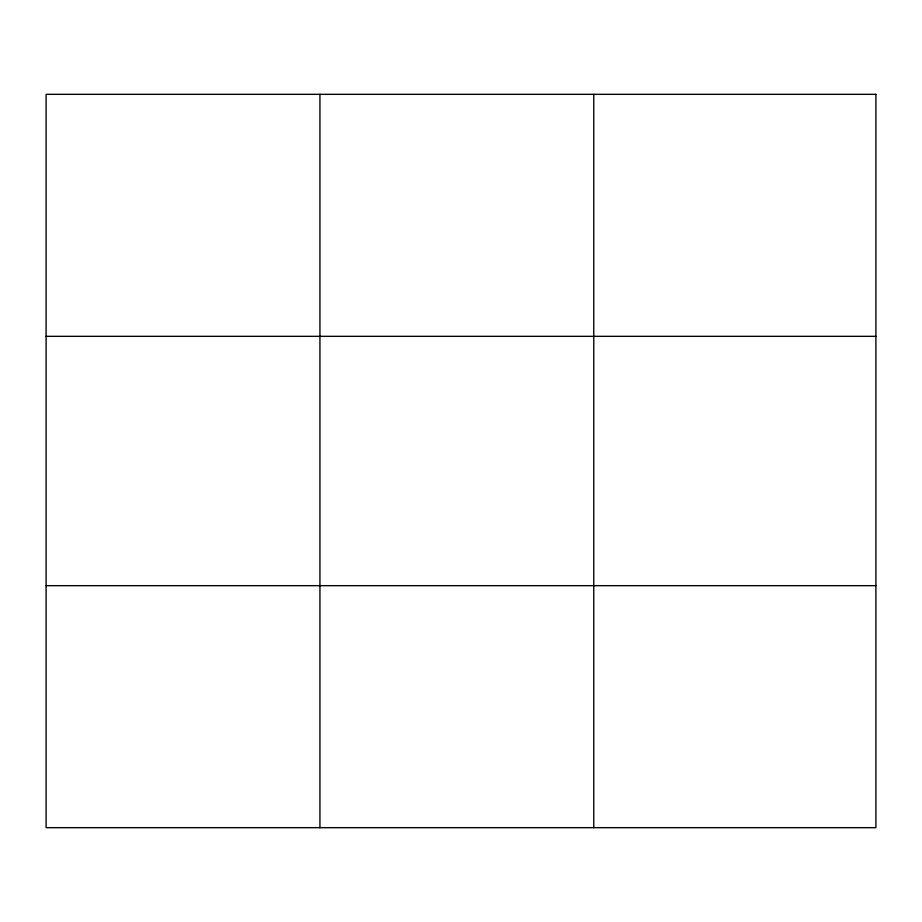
<?xml version="1.0" encoding="UTF-8"?>
<svg xmlns="http://www.w3.org/2000/svg" width="922" height="922" viewBox="0 0 922 922"><rect width="100%" height="100%" fill="white"/><g stroke="black" fill="none" stroke-linecap="round" stroke-linejoin="round"><path stroke-width="1.38" d="M319.934 94.332L319.934 827.668M593.768 94.332L593.768 827.668M46.1 336.334L875.9 336.334M46.1 585.666L875.9 585.666M875.9 94.332L875.9 827.668L46.1 827.668L46.1 94.332L875.9 94.332"/></g></svg>
